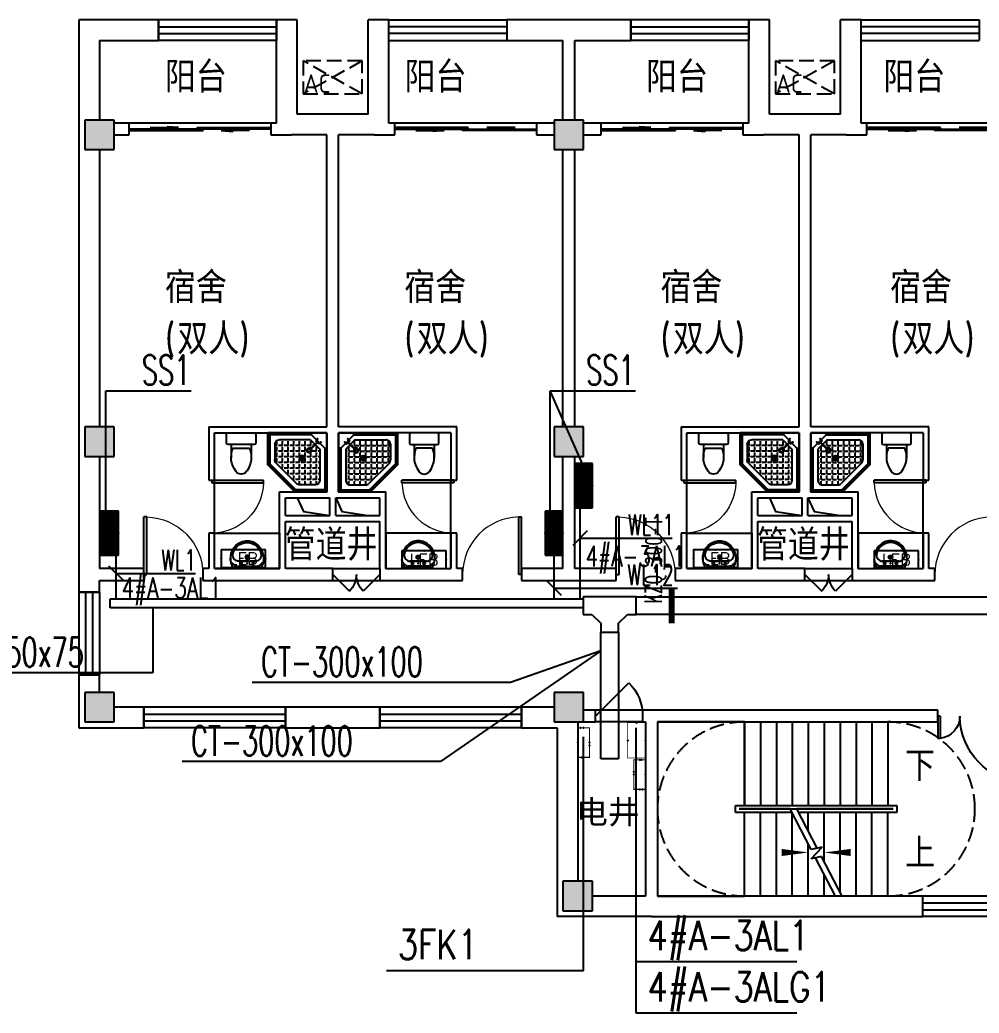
# Model space of a CAD drawing. Extents: x 1725663 to 4653551, y -550461 to 248782.
# Drawn here: x 2059250 to 2075500, y -324389 to -307554 of the extents above; entities that cross this region are included whole.
import ezdxf
from ezdxf.enums import TextEntityAlignment as Align

# ---------------------------------------------------------------- set-up
doc = ezdxf.new("R2010")
doc.units = 0
doc.header["$LTSCALE"] = 1000
doc.linetypes.add('DASH', pattern=[0.35, 0.25, -0.1])
for name, color, linetype in [('0-底图', 7, 'Continuous'), ('A-FLOR-STRS', 140, 'Continuous'), ('CABLETRAY', 4, 'Continuous'), ('CABLETRAY_DIM', 3, 'Continuous'), ('CLAYER', 7, 'Continuous'), ('COLUMN', 255, 'Continuous'), ('DBZ', 7, 'Continuous'), ('DIM-照明', 3, 'Continuous'), ('DIM-箱柜', 7, 'Continuous'), ('DIM_SYMB', 3, 'Continuous'), ('DOOR_FIRE', 4, 'Continuous'), ('EQUIP-箱柜', 3, 'Continuous'), ('PUB_HATCH', 8, 'Continuous'), ('PUB_TEXT', 7, 'Continuous'), ('STAIR', 2, 'Continuous'), ('TEL_TEXT', 7, 'Continuous'), ('WALL', 2, 'Continuous'), ('WINDOW', 4, 'Continuous'), ('WIRE-照明', 6, 'Continuous'), ('抗震支吊架', 2, 'Continuous'), ('洁具', 213, 'Continuous'), ('空调外机', 211, 'Continuous')]:
    doc.layers.add(name, color=color, linetype=linetype)
doc.styles.add('_TCH_DIM', font='SIMPLEX', dxfattribs={"width": 0.8, "height": 5, "bigfont": 'HZTXT'})
doc.styles.add('_TEL_DIM', font='SIMPLEX', dxfattribs={"width": 0.8, "height": 3.5, "bigfont": 'HZTXT'})
doc.styles.add('kzcad', font='', dxfattribs={"width": 0.8})
doc.styles.get("Standard").update_dxf_attribs({"font": 'geniso.shx', "bigfont": 'hztxt.shx'})
doc.styles.add('黑体', font='')
doc.styles.get('kzcad').set_extended_font_data('SimSun')
doc.styles.get('黑体').set_extended_font_data('SimHei')

# ---------------------------------------------------------------- blocks, each defined once
blk = doc.blocks.new('$equip_U$00000177(WIN7-PC-dian)')
at = {"const_width": 0.02}
blk.add_lwpolyline([(-0.6, 0.6), (0.6, 0.6), (0.6, 0), (-0.6, 0)], close=True, dxfattribs=at)
for p in [(0, 0.6), (-0.6, 0.3), (0, 0), (0.6, 0.3)]:
    blk.add_point(p)
at = {"color": 7, "style": '_TEL_DIM', "flags": 1}
for tag in ['A', 'REMARK']:
    blk.add_attdef(tag, text='', height=0.00002, dxfattribs=at).set_placement((0, 0), align=Align.MIDDLE_CENTER)
blk = doc.blocks.new('fdsefg')
at = {"layer": 'EQUIP-箱柜', "const_width": 20}
blk.add_lwpolyline([(21301, 11505), (21801, 11505), (21801, 11305), (21301, 11305)], close=True, dxfattribs=at)
at = {"layer": 'EQUIP-箱柜'}
for p in [(21601, 11505), (21301, 11355), (21801, 11372)]:
    blk.add_point(p, dxfattribs=at)
blk = doc.blocks.new('$equip_U$00000181(WIN7-PC-dian)')
for p in [(0, 0.4), (-0.5, 0.2), (0, 0), (0.5, 0.2)]:
    blk.add_point(p)
at = {"xscale": 0.002, "yscale": 0.002, "zscale": 0.002}
blk.add_blockref('fdsefg', (-43.101, -22.61), dxfattribs=at)
at = {"color": 7, "style": '_TEL_DIM', "flags": 1}
for tag in ['A', 'REMARK']:
    blk.add_attdef(tag, text='', height=0.00002, dxfattribs=at).set_placement((0, 0), align=Align.MIDDLE_CENTER)
at = {"color": 7, "style": '_TEL_DIM'}
blk.add_attdef('$TEXT$', text='', height=0.00002, dxfattribs=at).set_placement((0.1, 0), align=Align.MIDDLE_CENTER)
blk = doc.blocks.new('*X490')
at = {"color": 0}
for p, q in [((-250, 33), (-83, 200)), ((-250, 68), (-118, 200)), ((-250, 104), (-154, 200)), ((-250, 139), (-189, 200)), ((-250, 174), (-224, 200)), ((-247, 0), (-47, 200)), ((-212, 0), (-12, 200)), ((-177, 0), (23, 200)), ((-141, 0), (59, 200)), ((-106, 0), (94, 200)), ((-71, 0), (129, 200)), ((-35, 0), (165, 200)), ((0, 0), (200, 200)), ((35, 0), (235, 200)), ((71, 0), (250, 179)), ((106, 0), (250, 144)), ((141, 0), (250, 109)), ((177, 0), (250, 73)), ((212, 0), (250, 38)), ((247, 0), (250, 3))]:
    blk.add_line(p, q, dxfattribs=at)
blk = doc.blocks.new('$equip$00002943')
for p, q in [((-0.75, 0.6), (-0.75, 0)), ((0.75, 0.6), (-0.75, 0.6)), ((0.75, 0), (0.75, 0.6)), ((-0.75, 0), (0.75, 0))]:
    blk.add_line(p, q)
for points, const_width in [([(-0.75, 0.3), (0.75, 0.3)], 0.6), ([(-0.75, 0.6), (-0.75, 0), (0.75, 0), (0.75, 0.6), (-0.75, 0.6), (-0.75, 0)], 0.02)]:
    blk.add_lwpolyline(points, dxfattribs=dict(const_width=const_width))
for p in [(0, 0.6), (-0.75, 0.3), (0, 0), (0.75, 0.3)]:
    blk.add_point(p)
at = {"xscale": 0.00300000000061118, "yscale": 0.00300000000061118, "zscale": 0.00300000000061118}
blk.add_blockref('*X490', (0, 0), dxfattribs=at)
at = {"color": 7, "style": '_TEL_DIM', "flags": 1}
for tag in ['A', 'REMARK']:
    blk.add_attdef(tag, text='', height=0.00002, dxfattribs=at).set_placement((0, 0), align=Align.MIDDLE_CENTER)
blk = doc.blocks.new('$equip$00002908')
for p, q in [((0.75, 0.6), (-0.75, 0.6)), ((-0.75, 0.6), (-0.75, 0)), ((0.75, 0), (0.75, 0.6)), ((-0.75, 0), (0.75, 0))]:
    blk.add_line(p, q)
at = {"const_width": 0.04}
blk.add_lwpolyline([(-0.75, 0.6), (-0.75, 0), (0.75, 0), (0.75, 0.6), (-0.75, 0.6), (-0.75, 0)], dxfattribs=at)
for p in [(0, 0.6), (-0.75, 0.3), (0, 0), (0.75, 0.3)]:
    blk.add_point(p)
at = {"color": 7, "style": '_TEL_DIM'}
blk.add_attdef('$TEXT$', text='', height=0.4, dxfattribs=at).set_placement((0, 0.3), align=Align.MIDDLE_CENTER)
at = {"color": 7, "style": '_TEL_DIM', "flags": 1}
for tag in ['A', 'REMARK']:
    blk.add_attdef(tag, text='', height=0.00002, dxfattribs=at).set_placement((0, 0), align=Align.MIDDLE_CENTER)
blk = doc.blocks.new('1F平面-CAD导入_dwg_Drawing4_t3_dwg_$plan$00001613-474159-1F-927810-1F')
at = {"layer": '洁具'}
for p, q in [((-200, 170), (-430, 170)), ((-30, 250), (-170, 250)), ((-260, -140), (-260, 140)), ((-200, -170), (-200, -220)), ((-170, -250), (-30, -250))]:
    blk.add_line(p, q, dxfattribs=at)
for points in [[(-200, 220), (-200, 170), (-200, -170), (-430, -170)], [(0, -220), (0, 220)]]:
    blk.add_lwpolyline(points, dxfattribs=at)
for centre, radius, start, end in [((-413, -227), 398, 67.4505, 126.6381), ((-170, 220), 30, 90, 180), ((-30, 220), 30, 0, 90), ((-590, 0), 110, 123.4509, 236.5491), ((-413, 227), 398, 233.3619, 292.5495), ((-170, -220), 30, 180, 270), ((-30, -220), 30, 270, 0)]:
    blk.add_arc(centre, radius, start, end, dxfattribs=at)
blk = doc.blocks.new('$lvtry$00000169')
at = {"color": 0}
for p, q in [((259, -36), (259, 0)), ((259, -36), (36, -259)), ((276, -120), (120, -276)), ((144, -151), (291, -298)), ((151, -144), (298, -291)), ((259, -24), (976, -24)), ((259, -36), (964, -36)), ((270, -213), (270, -143)), ((276, -120), (808, -120)), ((366, -213), (366, -143)), ((462, -213), (462, -143)), ((558, -213), (558, -143)), ((655, -213), (655, -143)), ((751, -213), (751, -143)), ((847, -213), (847, -143)), ((964, -36), (976, -24)), ((964, -36), (964, -525)), ((976, -24), (976, -530)), ((36, -259), (0, -259)), ((24, -259), (24, -976)), ((36, -259), (36, -964)), ((120, -276), (120, -808)), ((120, -309), (147, -309)), ((173, -309), (173, -239)), ((173, -309), (243, -309)), ((173, -405), (173, -335)), ((183, -213), (205, -213)), ((220, -213), (243, -213)), ((270, -213), (340, -213)), ((270, -263), (270, -239)), ((270, -405), (270, -335)), ((334, -309), (340, -309)), ((366, -213), (436, -213)), ((366, -309), (366, -239)), ((366, -309), (436, -309)), ((366, -405), (366, -335)), ((462, -213), (532, -213)), ((462, -309), (462, -239)), ((462, -309), (532, -309)), ((462, -405), (462, -335)), ((558, -213), (628, -213)), ((558, -309), (558, -239)), ((558, -309), (628, -309)), ((558, -405), (558, -335)), ((655, -213), (725, -213)), ((655, -309), (655, -239)), ((655, -309), (725, -309)), ((655, -405), (655, -335)), ((751, -213), (821, -213)), ((751, -309), (751, -239)), ((751, -309), (821, -309)), ((751, -405), (751, -335)), ((847, -213), (880, -213)), ((847, -309), (847, -239)), ((847, -309), (880, -309)), ((847, -405), (847, -335)), ((880, -192), (880, -460)), ((120, -405), (147, -405)), ((120, -501), (147, -501)), ((173, -405), (243, -405)), ((173, -501), (173, -431)), ((173, -501), (243, -501)), ((270, -405), (340, -405)), ((270, -501), (270, -431)), ((270, -501), (340, -501)), ((366, -405), (379, -405)), ((366, -501), (366, -431)), ((366, -501), (436, -501)), ((462, -405), (532, -405)), ((462, -501), (462, -431)), ((462, -501), (532, -501)), ((558, -405), (628, -405)), ((558, -501), (558, -431)), ((558, -501), (628, -501)), ((655, -405), (725, -405)), ((655, -501), (655, -431)), ((655, -501), (725, -501)), ((751, -405), (821, -405)), ((751, -501), (751, -431)), ((751, -501), (821, -501)), ((847, -405), (880, -405)), ((847, -501), (847, -431)), ((847, -501), (867, -501)), ((120, -598), (147, -598)), ((173, -598), (173, -528)), ((173, -598), (243, -598)), ((173, -694), (173, -624)), ((270, -598), (270, -528)), ((270, -598), (340, -598)), ((270, -694), (270, -624)), ((366, -598), (366, -528)), ((366, -598), (436, -598)), ((366, -694), (366, -624)), ((462, -598), (462, -528)), ((462, -598), (532, -598)), ((462, -694), (462, -624)), ((859, -511), (511, -859)), ((964, -525), (525, -964)), ((976, -530), (530, -976)), ((558, -598), (558, -528)), ((558, -598), (628, -598)), ((558, -694), (558, -624)), ((655, -598), (655, -528)), ((655, -598), (725, -598)), ((655, -694), (655, -624)), ((751, -598), (751, -528)), ((751, -598), (773, -598)), ((964, -525), (976, -530)), ((120, -694), (147, -694)), ((120, -790), (147, -790)), ((173, -694), (243, -694)), ((173, -790), (173, -720)), ((173, -790), (243, -790)), ((173, -878), (173, -816)), ((270, -694), (340, -694)), ((270, -790), (270, -720)), ((270, -790), (340, -790)), ((270, -880), (270, -816)), ((366, -694), (436, -694)), ((366, -790), (366, -720)), ((366, -790), (436, -790)), ((366, -880), (366, -816)), ((462, -694), (532, -694)), ((462, -790), (462, -720)), ((462, -790), (532, -790)), ((462, -880), (462, -816)), ((558, -694), (628, -694)), ((558, -790), (558, -720)), ((558, -790), (580, -790)), ((655, -694), (676, -694)), ((36, -964), (24, -976)), ((24, -976), (530, -976)), ((36, -964), (525, -964)), ((192, -880), (460, -880)), ((525, -964), (530, -976))]:
    blk.add_line(p, q, dxfattribs=at)
blk.add_lwpolyline([(0, 0), (0, -1000), (540, -1000), (1000, -540), (1000, 0)], close=True)
for points in [[(0, 0), (0, -1000)], [(0, 0), (1000, 0)], [(1000, 0), (1000, -540)], [(136, -190), (148, -178), (132, -162), (121, -174)], [(190, -136), (178, -148), (162, -132), (174, -121)], [(1000, -540), (540, -1000)], [(0, -1000), (540, -1000)]]:
    blk.add_lwpolyline(points, close=True, dxfattribs=at)
for radius in [43.8, 31.1]:
    blk.add_circle((416, -428), radius, dxfattribs=at)
for centre, radius, start, end in [((808, -192), 72, 0, 90), ((296, -296), 40.6, 142.583, 128.4197), ((296, -296), 28.6, 145.828, 125.6599), ((808, -460), 72, 315, 0), ((192, -808), 72, 180, 270), ((460, -808), 72, 270, 315)]:
    blk.add_arc(centre, radius, start, end, dxfattribs=at)
for p in [(103, -156, 0), (156, -102, 0), (416, -428, 0)]:
    blk.add_point(p, dxfattribs=at)
blk = doc.blocks.new('$lvtry$00000178')
at = {"color": 0}
for p, q in [((-238, 0), (238, 0)), ((-214, -36), (-272, -91)), ((-180, -23), (180, -23)), ((-142, -105), (140, -105)), ((140, -105), (-142, -105)), ((216, -37), (268, -91))]:
    blk.add_line(p, q, dxfattribs=at)
blk.add_lwpolyline([(-104, -430, 0.224698), (110, -425, 0.348046), (269, -79), (239, 0), (-241, 0), (-271, -79, 0.356844)], format="xyb", close=True, dxfattribs=at)
for centre, radius in [((-100, -65), 16.3), ((1, -172), 31.6), ((100, -65), 16.3)]:
    blk.add_circle(centre, radius, dxfattribs=at)
at = {"color": 0, "lineweight": 13}
blk.add_circle((1, -172), 23, dxfattribs=at)
at = {"color": 0}
for centre, radius, start, end in [((-142, -205), 100, 90, 190.5602), ((-180, -73), 50, 90, 133.181), ((140, -205), 100, 349.4398, 90), ((180, -73), 50, 44.5607, 90), ((-1, -179), 243, 190.5602, 349.4398)]:
    blk.add_arc(centre, radius, start, end, dxfattribs=at)
for p in [(0, -65), (1, -172)]:
    blk.add_point(p, dxfattribs=at)
blk = doc.blocks.new('A$C70365C93')
at = {"layer": '洁具'}
blk.add_lwpolyline([(-1900, 2300), (-1900, 1700), (-800, 1700), (-800, 2300)], close=True, dxfattribs=at)
blk.add_blockref('$lvtry$00000178', (-1350, 2280), dxfattribs=at)
at = {"layer": '洁具', "rotation": 180}
blk.add_blockref('$lvtry$00000169', (0, 0), dxfattribs=at)
at = {"layer": '洁具', "extrusion": (0, 0, -1), "xscale": -1, "zscale": -1, "rotation": 90}
blk.add_blockref('1F平面-CAD导入_dwg_Drawing4_t3_dwg_$plan$00001613-474159-1F-927810-1F', (1450, 0), dxfattribs=at)
blk = doc.blocks.new('A$Cf5a72a1b')
at = {"layer": '空调外机', "linetype": 'DASH'}
for p, q in [((1000, 563), (0, 0)), ((1000, 0), (0, 563))]:
    blk.add_line(p, q, dxfattribs=at)
blk.add_lwpolyline([(1000, 563), (0, 563), (0, 0), (1000, 0)], close=True, dxfattribs=at)
at = {"layer": 'PUB_TEXT'}
blk.add_text('AC', height=315, dxfattribs=at).set_placement((5, 18))
blk = doc.blocks.new('$WINLIB2D$00000001')
at = {"color": 0}
for points in [[(-0.5, 0.5), (-0.5, -0.5)], [(-0.5, 0.5), (0.5, 0.5)], [(0.5, -0.5), (0.5, 0.5)], [(0.5, 0.1667), (-0.5, 0.1667)], [(0.5, -0.1667), (-0.5, -0.1667)], [(-0.5, -0.5), (0.5, -0.5)]]:
    blk.add_lwpolyline(points, dxfattribs=at)
blk = doc.blocks.new('$DorLib2D$00000131')
at = {"color": 0, "linetype": 'Continuous'}
for p, q in [((0.15, 0.125), (0.2319, 0.1973)), ((0.2319, 0.1973), (0.2319, 0.125)), ((-0.5, 0.125), (-0.5, 0)), ((0.0192, 0.125), (-0.5, 0.125)), ((0.0192, 0), (0.0192, 0.125)), ((0.35, 0.125), (0.15, 0.125)), ((-0.5, 0), (0.0192, 0)), ((-0.024, 0), (0.5, 0)), ((-0.024, -0.125), (-0.024, 0)), ((0.5, 0), (0.5, -0.125)), ((-0.35, -0.125), (-0.15, -0.125)), ((-0.2319, -0.1973), (-0.2319, -0.125)), ((-0.15, -0.125), (-0.2319, -0.1973)), ((0.5, -0.125), (-0.024, -0.125))]:
    blk.add_line(p, q, dxfattribs=at)
blk = doc.blocks.new('$DorLib2D$00000114')
at = {"color": 0}
blk.add_line((0.5, 0), (-0.207, 0.707), dxfattribs=at)
blk.add_arc((0.5, 0), 1, 135, 180, dxfattribs=at)
blk = doc.blocks.new('$DorLib2D$00000225')
at = {"color": 0}
for p, q in [((0.475, -0.001), (0.475, 0.752)), ((0.475, 0.752), (0.5, 0.752)), ((0.5, -0.001), (0.5, 0.752)), ((-0.5, 0), (-0.5, 0.252)), ((-0.475, 0.252), (-0.5, 0.252)), ((-0.475, 0), (-0.475, 0.252)), ((-0.475, 0), (-0.5, 0)), ((0.475, -0.001), (0.5, -0.001))]:
    blk.add_line(p, q, dxfattribs=at)
for centre, radius, start, end in [((0.505, -0.002), 0.755, 92.2493, 179.7238), ((-0.501, 0.003), 0.251, 359.7899, 84.0974)]:
    blk.add_arc(centre, radius, start, end, dxfattribs=at)
blk = doc.blocks.new('$DorLib2D$00000116')
at = {"color": 0}
for p, q in [((-0.5, 0), (-0.146, 0.354)), ((0.5, 0), (0.146, 0.354))]:
    blk.add_line(p, q, dxfattribs=at)
for centre, start, end in [((-0.5, 0), 0, 45), ((0.5, 0), 135, 180)]:
    blk.add_arc(centre, 0.5, start, end, dxfattribs=at)
blk = doc.blocks.new('$DorLib2D$00000001')
for p, q in [((0.45, 0.975), (0.5, 0.975)), ((0.45, 0), (0.45, 0.975)), ((0.5, 0), (0.5, 0.975)), ((0.5, 0), (0.45, 0))]:
    blk.add_line(p, q)
at = {"lineweight": 13}
blk.add_arc((0.475, 0), 0.975, 91.4693, 180, dxfattribs=at)
blk = doc.blocks.new('ugjhk')
at = {"layer": 'PUB_HATCH'}
for points in [[(1497107, -228120.8), (1497107, -228620.8), (1497607, -228620.8), (1497607, -228120.8)], [(1505057, -228120.8), (1505057, -228620.8), (1505557, -228620.8), (1505557, -228120.8)], [(1497107, -233320.8), (1497107, -233820.8), (1497607, -233820.8), (1497607, -233320.8)], [(1505057, -233320.8), (1505057, -233820.8), (1505557, -233820.8), (1505557, -233320.8)], [(1497107, -237820.8), (1497107, -238320.8), (1497607, -238320.8), (1497607, -237820.8)], [(1505057, -237820.8), (1505057, -238320.8), (1505557, -238320.8), (1505557, -237820.8)], [(1505207, -241020.8), (1505207, -241520.8), (1505707, -241520.8), (1505707, -241020.8)]]:
    blk.add_hatch(color=256, dxfattribs=at).paths.add_polyline_path(points)
for points in [[(1500707, -234520.8), (1500810.6, -234751), (1501257, -234820.8)], [(1501357, -234520.8), (1501460.6, -234751), (1501907, -234820.8)], [(1508707, -234520.8), (1508810.6, -234751), (1509257, -234820.8)], [(1509357, -234520.8), (1509460.6, -234751), (1509907, -234820.8)]]:
    blk.add_lwpolyline(points)
at = {"layer": 'A-FLOR-STRS'}
for p, q in [((1508282, -238320.8), (1506807, -238320.8)), ((1506807, -238320.8), (1506807, -241270.8)), ((1508282, -238320.8), (1510712, -238320.8)), ((1508282, -238320.8), (1508282, -239735.8)), ((1508282, -239735.8), (1508282, -238320.8)), ((1508552, -238320.8), (1508552, -239735.8)), ((1508822, -238320.8), (1508822, -239735.8)), ((1509092, -238320.8), (1509092, -239735.8)), ((1509362, -238320.8), (1509362, -239735.8)), ((1509632, -238320.8), (1509632, -239735.8)), ((1509902, -238320.8), (1509902, -239735.8)), ((1510172, -238320.8), (1510172, -239735.8)), ((1510442, -238320.8), (1510442, -239735.8)), ((1510712, -238320.8), (1510712, -239735.8)), ((1508132, -239855.8), (1508132, -239735.8)), ((1508132, -239735.8), (1510862, -239735.8)), ((1510862, -239735.8), (1510862, -239855.8)), ((1509088.6, -239855.8), (1508132, -239855.8)), ((1509057.4, -239795.8), (1508192, -239795.8)), ((1508192, -239795.8), (1508192, -239795.8)), ((1508192, -239795.8), (1509057.4, -239795.8)), ((1509057.4, -239795.8), (1508282, -239795.8)), ((1508282, -239795.8), (1510712, -239795.8)), ((1508282, -241270.8), (1508282, -239855.8)), ((1508282, -241270.8), (1508282, -239855.8)), ((1508552, -241270.8), (1508552, -239855.8)), ((1508822, -241270.8), (1508822, -239855.8)), ((1509414.2, -240482.4), (1509057.4, -239795.8)), ((1509092, -241270.8), (1509092, -239862.3)), ((1510712, -239795.8), (1509170.1, -239795.8)), ((1509515.3, -240460.1), (1509170.1, -239795.8)), ((1510802, -239795.8), (1509170.1, -239795.8)), ((1509170.1, -239795.8), (1510802, -239795.8)), ((1510862, -239855.8), (1509201.3, -239855.8)), ((1509362, -240165), (1509362, -239855.8)), ((1509632, -240684.7), (1509632, -239855.8)), ((1509902, -241204.3), (1509902, -239855.8)), ((1510172, -241270.8), (1510172, -239855.8)), ((1510442, -241270.8), (1510442, -239855.8)), ((1510712, -239795.8), (1510712, -239795.8)), ((1510712, -241270.8), (1510712, -239855.8)), ((1510802, -239795.8), (1510802, -239795.8)), ((1509362, -241270.8), (1509362, -240381.9)), ((1509596.6, -240442.2), (1509414.2, -240482.4)), ((1509414.7, -240640.3), (1509596.6, -240442.2)), ((1509589, -240601.8), (1509414.7, -240640.3)), ((1509823.9, -241270.8), (1509487.9, -240624.2)), ((1509936.6, -241270.8), (1509589, -240601.8)), ((1509632, -241270.8), (1509632, -240901.5)), ((1506807, -241270.8), (1508282, -241270.8)), ((1509823.9, -241270.8), (1508282, -241270.8)), ((1510712, -241270.8), (1509936.6, -241270.8))]:
    blk.add_line(p, q, dxfattribs=at)
at = {"layer": 'COLUMN'}
for p, q in [((1497107, -228120.8), (1497107, -228620.8)), ((1497607, -228120.8), (1497107, -228120.8)), ((1497607, -228620.8), (1497607, -228120.8)), ((1505057, -228120.8), (1505057, -228620.8)), ((1505557, -228120.8), (1505057, -228120.8)), ((1505557, -228620.8), (1505557, -228120.8)), ((1497107, -228620.8), (1497607, -228620.8)), ((1505057, -228620.8), (1505557, -228620.8)), ((1497107, -233320.8), (1497107, -233820.8)), ((1497607, -233320.8), (1497107, -233320.8)), ((1497607, -233820.8), (1497607, -233320.8)), ((1505057, -233320.8), (1505057, -233820.8)), ((1505557, -233320.8), (1505057, -233320.8)), ((1505557, -233820.8), (1505557, -233320.8)), ((1497107, -233820.8), (1497607, -233820.8)), ((1505057, -233820.8), (1505557, -233820.8)), ((1497107, -237820.8), (1497107, -238320.8)), ((1497607, -237820.8), (1497107, -237820.8)), ((1497607, -238320.8), (1497607, -237820.8)), ((1505057, -237820.8), (1505057, -238320.8)), ((1505557, -237820.8), (1505057, -237820.8)), ((1505557, -238320.8), (1505557, -237820.8)), ((1497107, -238320.8), (1497607, -238320.8)), ((1505057, -238320.8), (1505557, -238320.8)), ((1505207, -241020.8), (1505207, -241520.8)), ((1505707, -241020.8), (1505207, -241020.8)), ((1505707, -241520.8), (1505707, -241020.8)), ((1505207, -241520.8), (1505707, -241520.8))]:
    blk.add_line(p, q, dxfattribs=at)
at = {"layer": 'DIM_SYMB'}
for points in [[(1510847, -239058.3, 0, 0, 0), (1507544.5, -239058.3, 0, 0, 0), (1507544.5, -240533.3, 0, 0, 0), (1509362, -240533.3, 0, 120, 0), (1508912, -240533.3, 0, 0, 0)], [(1510847, -240533.3, 0, 0, 0), (1509632, -240533.3, 0, 120, 0), (1510082, -240533.3, 0, 0, 0)]]:
    blk.add_lwpolyline(points, format="xyseb", dxfattribs=at)
at = {"layer": 'DOOR_FIRE'}
for p, q in [((1501307, -235720.8), (1502107, -235720.8)), ((1509307, -235720.8), (1510107, -235720.8)), ((1501307, -235920.8), (1502107, -235920.8)), ((1509307, -235920.8), (1510107, -235920.8)), ((1506557, -238120.8, 100), (1505757, -238120.8, 100)), ((1506557, -238320.8, 100), (1505757, -238320.8, 100))]:
    blk.add_line(p, q, dxfattribs=at)
at = {"layer": 'STAIR', "color": 9, "linetype": 'DASH'}
for p, q in [((1506807, -239795.8), (1506807, -239795.8)), ((1512187, -239795.8), (1512187, -239795.8))]:
    blk.add_line(p, q, dxfattribs=at)
for points in [[(1508282, -238320.8, 0.4142136), (1506807, -239795.8)], [(1510712, -238320.8, -0.4142136), (1512187, -239795.8)], [(1508282, -241270.8, -0.4142136), (1506807, -239795.8)], [(1510712, -241270.8, 0.4142136), (1512187, -239795.8)]]:
    blk.add_lwpolyline(points, format="xyb", dxfattribs=at)
at = {"layer": 'WALL'}
for p, q in [((1498357, -226420.8), (1497007, -226420.8)), ((1497007, -226420.8), (1497007, -228220.8)), ((1498357, -226770.8), (1498357, -226420.8)), ((1500707, -226420.8), (1500357, -226420.8)), ((1500357, -226420.8), (1500357, -226770.8)), ((1500707, -228020.8), (1500707, -226420.8)), ((1501907, -228020.8), (1501907, -226420.8)), ((1502257, -226420.8), (1501907, -226420.8)), ((1502257, -226770.8), (1502257, -226420.8)), ((1505307, -226420.8), (1504257, -226420.8)), ((1504257, -226420.8), (1504257, -226770.8)), ((1506357, -226420.8), (1505307, -226420.8)), ((1506357, -226770.8), (1506357, -226420.8)), ((1508707, -226420.8), (1508357, -226420.8)), ((1508357, -226420.8), (1508357, -226770.8)), ((1508707, -228020.8), (1508707, -226420.8)), ((1509907, -228020.8), (1509907, -226420.8)), ((1510257, -226420.8), (1509907, -226420.8)), ((1510257, -226770.8), (1510257, -226420.8)), ((1497357, -226770.8), (1498357, -226770.8)), ((1497357, -226770.8), (1497357, -228120.8)), ((1500357, -228170.8), (1500357, -226770.8)), ((1502257, -228170.8), (1502257, -226770.8)), ((1504257, -226770.8), (1505207, -226770.8)), ((1505207, -228120.8), (1505207, -226770.8)), ((1505407, -226770.8), (1506357, -226770.8)), ((1505407, -228120.8), (1505407, -226770.8)), ((1508357, -228170.8), (1508357, -226770.8)), ((1510257, -228170.8), (1510257, -226770.8)), ((1501307, -228020.8), (1500707, -228020.8)), ((1501907, -228020.8), (1501307, -228020.8)), ((1509307, -228020.8), (1508707, -228020.8)), ((1509907, -228020.8), (1509307, -228020.8)), ((1497007, -228220.8), (1497007, -233570.8)), ((1497857, -228170.8), (1497607, -228170.8)), ((1497857, -228370.8), (1497857, -228170.8)), ((1500357, -228170.8), (1500257, -228170.8)), ((1500257, -228170.8), (1500257, -228370.8)), ((1502357, -228170.8), (1502257, -228170.8)), ((1502357, -228370.8), (1502357, -228170.8)), ((1505057, -228170.8), (1504757, -228170.8)), ((1504757, -228170.8), (1504757, -228370.8)), ((1505857, -228170.8), (1505557, -228170.8)), ((1505857, -228370.8), (1505857, -228170.8)), ((1508357, -228170.8), (1508257, -228170.8)), ((1508257, -228170.8), (1508257, -228370.8)), ((1510357, -228170.8), (1510257, -228170.8)), ((1510357, -228370.8), (1510357, -228170.8)), ((1497607, -228370.8), (1497857, -228370.8)), ((1500257, -228370.8), (1500607, -228370.8)), ((1501207, -228370.8), (1500607, -228370.8)), ((1501207, -233320.8), (1501207, -228370.8)), ((1502007, -228370.8), (1501407, -228370.8)), ((1501407, -233320.8), (1501407, -228370.8)), ((1502007, -228370.8), (1502357, -228370.8)), ((1504757, -228370.8), (1505057, -228370.8)), ((1505557, -228370.8), (1505857, -228370.8)), ((1508257, -228370.8), (1508607, -228370.8)), ((1509207, -228370.8), (1508607, -228370.8)), ((1509207, -233320.8), (1509207, -228370.8)), ((1510007, -228370.8), (1509407, -228370.8)), ((1509407, -233320.8), (1509407, -228370.8)), ((1510007, -228370.8), (1510357, -228370.8)), ((1497357, -228620.8), (1497357, -233320.8)), ((1505207, -233320.8), (1505207, -228620.8)), ((1505407, -233320.8), (1505407, -228620.8)), ((1499207, -233320.8), (1501207, -233320.8)), ((1499207, -233320.8), (1499207, -234220.8)), ((1503407, -233320.8), (1501407, -233320.8)), ((1503407, -234220.8), (1503407, -233320.8)), ((1507207, -233320.8), (1509207, -233320.8)), ((1507207, -233320.8), (1507207, -234220.8)), ((1511407, -233320.8), (1509407, -233320.8)), ((1511407, -234220.8), (1511407, -233320.8)), ((1499307, -233420.8), (1501207, -233420.8)), ((1499307, -234220.8), (1499307, -233420.8)), ((1501207, -234420.8), (1501207, -233420.8)), ((1501407, -234420.8), (1501407, -233420.8)), ((1503307, -233420.8), (1501407, -233420.8)), ((1503307, -233420.8), (1503307, -234220.8)), ((1507307, -233420.8), (1509207, -233420.8)), ((1507307, -234220.8), (1507307, -233420.8)), ((1509207, -234420.8), (1509207, -233420.8)), ((1509407, -234420.8), (1509407, -233420.8)), ((1511307, -233420.8), (1509407, -233420.8)), ((1511307, -233420.8), (1511307, -234220.8)), ((1497007, -233570.8), (1497007, -235820.8)), ((1497357, -233820.8), (1497357, -235720.8)), ((1505207, -235720.8), (1505207, -233820.8)), ((1505407, -235720.8), (1505407, -233820.8)), ((1499207, -234220.8), (1499307, -234220.8)), ((1503307, -234220.8), (1503407, -234220.8)), ((1507207, -234220.8), (1507307, -234220.8)), ((1511307, -234220.8), (1511407, -234220.8)), ((1500407, -234420.8), (1501207, -234420.8)), ((1500407, -234920.8), (1500407, -234420.8)), ((1501407, -234420.8), (1502207, -234420.8)), ((1502207, -234920.8), (1502207, -234420.8)), ((1508407, -234420.8), (1509207, -234420.8)), ((1508407, -234920.8), (1508407, -234420.8)), ((1509407, -234420.8), (1510207, -234420.8)), ((1510207, -234920.8), (1510207, -234420.8)), ((1500507, -234520.8), (1501257, -234520.8)), ((1500507, -234820.8), (1500507, -234520.8)), ((1501257, -234820.8), (1501257, -234520.8)), ((1501357, -234520.8), (1502107, -234520.8)), ((1501357, -234820.8), (1501357, -234520.8)), ((1502107, -234820.8), (1502107, -234520.8)), ((1508507, -234520.8), (1509257, -234520.8)), ((1508507, -234820.8), (1508507, -234520.8)), ((1509257, -234820.8), (1509257, -234520.8)), ((1509357, -234520.8), (1510107, -234520.8)), ((1509357, -234820.8), (1509357, -234520.8)), ((1510107, -234820.8), (1510107, -234520.8)), ((1500507, -234820.8), (1501257, -234820.8)), ((1501357, -234820.8), (1502107, -234820.8)), ((1508507, -234820.8), (1509257, -234820.8)), ((1509357, -234820.8), (1510107, -234820.8)), ((1500407, -235720.8), (1500407, -234920.8)), ((1500507, -234920.8), (1501307, -234920.8)), ((1500507, -235720.8), (1500507, -234920.8)), ((1501307, -234920.8), (1502107, -234920.8)), ((1502107, -235720.8), (1502107, -234920.8)), ((1502207, -235720.8), (1502207, -234920.8)), ((1508407, -235720.8), (1508407, -234920.8)), ((1508507, -234920.8), (1509307, -234920.8)), ((1508507, -235720.8), (1508507, -234920.8)), ((1509307, -234920.8), (1510107, -234920.8)), ((1510107, -235720.8), (1510107, -234920.8)), ((1510207, -235720.8), (1510207, -234920.8)), ((1499307, -235120.8), (1499207, -235120.8)), ((1499207, -235120.8), (1499207, -235720.8)), ((1499307, -235720.8), (1499307, -235120.8)), ((1503407, -235120.8), (1503307, -235120.8)), ((1503307, -235120.8), (1503307, -235720.8)), ((1503407, -235720.8), (1503407, -235120.8)), ((1507307, -235120.8), (1507207, -235120.8)), ((1507207, -235120.8), (1507207, -235720.8)), ((1507307, -235720.8), (1507307, -235120.8)), ((1511407, -235120.8), (1511307, -235120.8)), ((1511307, -235120.8), (1511307, -235720.8)), ((1511407, -235720.8), (1511407, -235120.8)), ((1497007, -235820.8), (1497007, -236120.8)), ((1498107, -235720.8), (1497357, -235720.8)), ((1498107, -235920.8), (1498107, -235720.8)), ((1499207, -235720.8), (1499107, -235720.8)), ((1499107, -235720.8), (1499107, -235920.8)), ((1499307, -235720.8), (1500407, -235720.8)), ((1501307, -235720.8), (1500507, -235720.8)), ((1501307, -235920.8), (1501307, -235720.8)), ((1502107, -235720.8), (1502107, -235920.8)), ((1502207, -235720.8), (1503307, -235720.8)), ((1503507, -235720.8), (1503407, -235720.8)), ((1503507, -235920.8), (1503507, -235720.8)), ((1505207, -235720.8), (1504507, -235720.8)), ((1504507, -235720.8), (1504507, -235920.8)), ((1506107, -235720.8), (1505407, -235720.8)), ((1506107, -235920.8), (1506107, -235720.8)), ((1507207, -235720.8), (1507107, -235720.8)), ((1507107, -235720.8), (1507107, -235920.8)), ((1507307, -235720.8), (1508407, -235720.8)), ((1509307, -235720.8), (1508507, -235720.8)), ((1509307, -235920.8), (1509307, -235720.8)), ((1510107, -235720.8), (1510107, -235920.8)), ((1510207, -235720.8), (1511307, -235720.8)), ((1511507, -235720.8), (1511407, -235720.8)), ((1511507, -235920.8), (1511507, -235720.8)), ((1497357, -236120.8), (1497357, -235920.8)), ((1497357, -235920.8), (1498107, -235920.8)), ((1499107, -235920.8), (1499207, -235920.8)), ((1499207, -235920.8), (1500407, -235920.8)), ((1500407, -235920.8), (1501307, -235920.8)), ((1502107, -235920.8), (1502207, -235920.8)), ((1502207, -235920.8), (1503407, -235920.8)), ((1503407, -235920.8), (1503507, -235920.8)), ((1504507, -235920.8), (1505307, -235920.8)), ((1505307, -235920.8), (1506107, -235920.8)), ((1507107, -235920.8), (1507207, -235920.8)), ((1507207, -235920.8), (1508407, -235920.8)), ((1508407, -235920.8), (1509307, -235920.8)), ((1510107, -235920.8), (1510207, -235920.8)), ((1510207, -235920.8), (1511407, -235920.8)), ((1511407, -235920.8), (1511507, -235920.8)), ((1497007, -236120.8), (1497357, -236120.8)), ((1497357, -237520.8), (1497007, -237520.8)), ((1497007, -237520.8), (1497007, -238420.8)), ((1497357, -237820.8), (1497357, -237520.8)), ((1498107.5, -238070.8), (1497607, -238070.8)), ((1498107.5, -238420.8), (1498107.5, -238070.8)), ((1502107, -238070.8), (1500507.5, -238070.8)), ((1500507.5, -238070.8), (1500507.5, -238420.8)), ((1502107, -238420.8), (1502107, -238070.8)), ((1505057, -238070.8), (1504507, -238070.8)), ((1504507, -238070.8), (1504507, -238420.8)), ((1505757, -238120.8), (1505557, -238120.8)), ((1505757, -238320.8), (1505757, -238120.8)), ((1506707, -238120.8), (1506557, -238120.8)), ((1506557, -238120.8), (1506557, -238320.8)), ((1511557, -238120.8), (1506707, -238120.8)), ((1511557, -238320.8), (1511557, -238120.8)), ((1505457, -238320.8), (1505457, -241020.8)), ((1505557, -238320.8), (1505757, -238320.8)), ((1506557, -238320.8), (1506607, -238320.8)), ((1506607, -238320.8), (1506607, -241270.8)), ((1506807, -238320.8), (1506807, -241270.8)), ((1506807, -238320.8), (1511557, -238320.8)), ((1497007, -238420.8), (1498107.5, -238420.8)), ((1500507.5, -238420.8), (1502107, -238420.8)), ((1504507, -238420.8), (1505107, -238420.8)), ((1505107, -238420.8), (1505107, -241620.8)), ((1506607, -241270.8), (1505707, -241270.8)), ((1511306, -241270.8), (1506807, -241270.8)), ((1511306, -241620.8), (1511306, -241270.8)), ((1506707, -241620.8), (1505107, -241620.8)), ((1506707, -241620.8), (1511306, -241620.8))]:
    blk.add_line(p, q, dxfattribs=at)
at = {"layer": 'WINDOW'}
for p, q in [((1500257, -228170.8), (1497857, -228170.8)), ((1504757, -228170.8), (1502357, -228170.8)), ((1508257, -228170.8), (1505857, -228170.8)), ((1512757, -228170.8), (1510357, -228170.8)), ((1499307, -235120.8), (1499307, -234220.8)), ((1503307, -235120.8), (1503307, -234220.8)), ((1507307, -235120.8), (1507307, -234220.8)), ((1511307, -235120.8), (1511307, -234220.8))]:
    blk.add_line(p, q, dxfattribs=at)
for p in [(1500807.5, -227677), (1508807.5, -227677)]:
    blk.add_blockref('A$Cf5a72a1b', p)
at = {"xscale": -1, "rotation": 180}
for p in [(1501207, -233420.8), (1509207, -233420.8)]:
    blk.add_blockref('A$C70365C93', p, dxfattribs=at)
at = {"rotation": 180}
for p in [(1501407, -233420.8), (1509407, -233420.8)]:
    blk.add_blockref('A$C70365C93', p, dxfattribs=at)
at = {"layer": 'DOOR_FIRE', "xscale": 800, "yscale": -800, "zscale": 200}
for p in [(1501707, -235820.8), (1509707, -235820.8)]:
    blk.add_blockref('$DorLib2D$00000116', p, dxfattribs=at)
at = {"layer": 'DOOR_FIRE', "zscale": 200, "rotation": 180}
for name, p, xscale, yscale in [('$DorLib2D$00000114', (1506157, -238220.8), 800, -800), ('$DorLib2D$00000225', (1512307, -238220.8), -1500, 1500)]:
    blk.add_blockref(name, p, dxfattribs=dict(at, xscale=xscale, yscale=yscale))
at = {"layer": 'WINDOW'}
for name, p, xscale, yscale, zscale, rotation in [('$WINLIB2D$00000001', (1499357, -226595.8), 2000, 350, 2000, 180.000000000001), ('$WINLIB2D$00000001', (1503257, -226595.8), -2000, 350, -2000, 180), ('$WINLIB2D$00000001', (1507357, -226595.8), 2000, 350, 2000, 179.999999999997), ('$WINLIB2D$00000001', (1511257, -226595.8), -2000, 350, -2000, 180), ('$DorLib2D$00000131', (1499057, -228270.8), 2400, -200, 2400, 180), ('$DorLib2D$00000131', (1503557, -228270.8), -2400, -200, -2400, 180), ('$DorLib2D$00000131', (1507057, -228270.8), 2400, -200, 2400, 180), ('$DorLib2D$00000131', (1511557, -228270.8), -2400, -200, -2400, 180), ('$DorLib2D$00000001', (1499257, -234670.8), 900, -900, 900, 90), ('$DorLib2D$00000001', (1503357, -234670.8), 900, 900, 900, 90), ('$DorLib2D$00000001', (1507257, -234670.8), 900, -900, 900, 90), ('$DorLib2D$00000001', (1511357, -234670.8), 900, 900, 900, 90), ('$WINLIB2D$00000001', (1497182, -236820.8), 1400, 350, 1400, 270.0000000000056), ('$WINLIB2D$00000001', (1499307.5, -238245.8), 2400, 350, 2400, 179.9999999999996), ('$WINLIB2D$00000001', (1503307, -238245.8), 2400, 350, 2400, 179.9999999999996), ('$WINLIB2D$00000001', (1512006, -241445.8), 1400, -350, 1400, 180)]:
    blk.add_blockref(name, p, dxfattribs=dict(at, xscale=xscale, yscale=yscale, zscale=zscale, rotation=rotation))
at = {"layer": 'WINDOW', "yscale": 1000}
for p, xscale, zscale in [((1498607, -235820.8), -1000, -1000), ((1504007, -235820.8), 1000, 1000), ((1506607, -235820.8), -1000, -1000), ((1512007, -235820.8), 1000, 1000)]:
    blk.add_blockref('$DorLib2D$00000001', p, dxfattribs=dict(at, xscale=xscale, zscale=zscale))
at = {"layer": 'CLAYER'}
for p in [(1500492.3, -235583.8), (1508492.3, -235583.8)]:
    blk.add_text('管道井', height=525, dxfattribs=at).set_placement(p)
at = {"layer": 'CLAYER', "style": '黑体'}
blk.add_text('电井', height=394.3, dxfattribs=at).set_placement((1505429.7, -240044.7))
at = {"layer": 'PUB_TEXT'}
for s, p in [('阳台', (1498463.7, -227652.7)), ('阳台', (1502524.2, -227652.7)), ('阳台', (1506614.2, -227652.7)), ('阳台', (1510634, -227652.7)), ('宿舍', (1498463.7, -231220.5)), ('宿舍', (1502518.2, -231220.5)), ('宿舍', (1506857.7, -231220.5)), ('宿舍', (1510747.6, -231220.5)), ('(', (1498463.7, -232092.6)), ('双人', (1498673.7, -232092.6)), (')', (1499723.7, -232092.6)), ('(', (1502518.2, -232092.6)), ('双人', (1502728.2, -232092.6)), (')', (1503778.2, -232092.6)), ('(', (1506857.7, -232092.6)), ('双人', (1507067.7, -232092.6)), (')', (1508117.7, -232092.6)), ('(', (1510747.6, -232092.6)), ('双人', (1510957.6, -232092.6)), (')', (1512007.6, -232092.6))]:
    blk.add_text(s, height=525, dxfattribs=at).set_placement(p)
at = {"layer": 'PUB_TEXT', "color": 7, "style": '_TCH_DIM'}
for s, p in [('下', (1511004.5, -239320.8)), ('上', (1511004.5, -240795.8))]:
    blk.add_text(s, height=506.4, dxfattribs=at).set_placement(p)

msp = doc.modelspace()

# ---------------------------------------------------------------- linework, layer by layer
at = {"layer": 'CABLETRAY'}
for p, q in [((2069691, -317331), (2068791, -317331)), ((2068791, -317331), (2068791, -317631)), ((2069691, -317331), (2068791, -317331)), ((2068791, -317331), (2068791, -317631)), ((2069691, -317631), (2069691, -317331)), ((2069691, -317631), (2069691, -317331)), ((2069691, -317331), (2156280, -317331)), ((2069691, -317631), (2069691, -317331)), ((2069691, -317631), (2069691, -317331)), ((2069691, -317331), (2156280, -317331)), ((2060779, -317518), (2060779, -317368)), ((2060779, -317368), (2068791, -317368)), ((2060779, -317518), (2060779, -317368)), ((2060779, -317368), (2068791, -317368)), ((2068791, -317368), (2068791, -317518)), ((2068791, -317368), (2068791, -317518)), ((2068791, -317518), (2060779, -317518)), ((2068791, -317518), (2060779, -317518)), ((2068791, -317631), (2068941, -317631)), ((2068791, -317631), (2068941, -317631)), ((2068941, -317631), (2069091, -317781)), ((2068941, -317631), (2069091, -317781)), ((2069391, -317781), (2069541, -317631)), ((2069391, -317781), (2069541, -317631)), ((2069541, -317631), (2069691, -317631)), ((2069541, -317631), (2069691, -317631)), ((2156280, -317631), (2069691, -317631)), ((2156280, -317631), (2069691, -317631)), ((2069091, -317781), (2069091, -317931)), ((2069091, -317781), (2069091, -317931)), ((2069391, -317931), (2069391, -317781)), ((2069391, -317931), (2069391, -317781)), ((2069091, -317931), (2069391, -317931)), ((2069091, -317931), (2069391, -317931)), ((2069091, -320081), (2069091, -317931)), ((2069091, -317931), (2069391, -317931)), ((2069091, -317931), (2069391, -317931)), ((2069091, -320081), (2069091, -317931)), ((2069391, -317931), (2069391, -320081)), ((2069391, -317931), (2069391, -320081)), ((2069391, -320081), (2069091, -320081)), ((2069391, -320081), (2069091, -320081))]:
    msp.add_line(p, q, dxfattribs=at)
at = {"layer": 'CABLETRAY_DIM'}
for p, q in [((2061505, -317518), (2061505, -318622)), ((2061505, -317518), (2061505, -318622)), ((2069091, -318248), (2066373, -320126)), ((2069091, -318248), (2067560, -318784)), ((2061505, -318622), (2057715, -318622)), ((2061505, -318622), (2057715, -318622)), ((2067560, -318784), (2063185, -318784)), ((2066373, -320126), (2061998, -320126))]:
    msp.add_line(p, q, dxfattribs=at)
at = {"layer": 'DBZ'}
for p, q in [((2069690, -324389), (2069690, -319553)), ((2069690, -324389), (2069690, -319553)), ((2068797, -323672), (2068797, -319704)), ((2068797, -323672), (2068797, -319704)), ((2072410, -323520), (2069690, -323520)), ((2072410, -323520), (2069690, -323520)), ((2068797, -323672), (2065462, -323672)), ((2068797, -323672), (2065462, -323672)), ((2072410, -324389), (2069690, -324389)), ((2072410, -324389), (2069690, -324389))]:
    msp.add_line(p, q, dxfattribs=at)
at = {"layer": 'DIM-照明'}
for p, q in [((2068863, -316213), (2068615, -316461)), ((2068863, -316213), (2068615, -316461)), ((2061003, -317059), (2060755, -316811)), ((2061003, -317059), (2060755, -316811)), ((2068424, -317308), (2068176, -317061)), ((2068424, -317308), (2068176, -317061))]:
    msp.add_line(p, q, dxfattribs=at)
for points in [[(2068739, -316337), (2069465, -316337)], [(2068739, -316337), (2069465, -316337)], [(2069465, -316337), (2070301, -316337)], [(2069465, -316337), (2070301, -316337)], [(2060879, -316935), (2061557, -316935)], [(2060879, -316935), (2061557, -316935)], [(2061557, -316935), (2062223, -316935)], [(2061557, -316935), (2062223, -316935)], [(2068300, -317185), (2069456, -317185)], [(2068300, -317185), (2069456, -317185)], [(2069456, -317185), (2070388, -317185)], [(2069456, -317185), (2070388, -317185)]]:
    msp.add_lwpolyline(points, dxfattribs=at)
at = {"layer": 'DIM-箱柜'}
for p, q in [((2060707, -315879), (2060707, -313839)), ((2060707, -315879), (2060707, -313839)), ((2060707, -313839), (2062150, -313839)), ((2060707, -315879), (2060707, -313839)), ((2060707, -315879), (2060707, -313839)), ((2060707, -313839), (2062150, -313839)), ((2068234, -315879), (2068234, -313839)), ((2068800, -315120), (2068234, -313839)), ((2068234, -313839), (2069678, -313839)), ((2068234, -315879), (2068234, -313839)), ((2068800, -315120), (2068234, -313839)), ((2068234, -313839), (2069678, -313839))]:
    msp.add_line(p, q, dxfattribs=at)
at = {"layer": 'WIRE-照明'}
for p, q in [((2068739, -317368), (2068739, -315787)), ((2060879, -317368), (2060879, -316629)), ((2068300, -317368), (2068300, -316629))]:
    msp.add_line(p, q, dxfattribs=at)
at = {"layer": '抗震支吊架', "color": 2, "const_width": 100}
msp.add_lwpolyline([(2070291, -317781), (2070291, -317181)], dxfattribs=at)

# ---------------------------------------------------------------- block references
at = {"layer": '0-底图'}
msp.add_blockref('ugjhk', (563243, -81133), dxfattribs=at)
at = {"layer": 'EQUIP-箱柜', "xscale": 500, "yscale": 500, "zscale": 500}
for name, p, rotation in [('$equip$00002943', (2068650, -315447), 270), ('$equip$00002943', (2060923, -316254), 90), ('$equip$00002943', (2068450, -316254), 90), ('$equip_U$00000177(WIN7-PC-dian)', (2069847, -319766), 90), ('$equip_U$00000177(WIN7-PC-dian)', (2069847, -319766), 90)]:
    msp.add_blockref(name, p, dxfattribs=dict(at, rotation=rotation))
for p in [(2063035, -316834), (2066097, -316854), (2071035, -316834), (2074097, -316854)]:
    msp.add_blockref('$equip$00002908', p, dxfattribs=at).add_auto_attribs({'$TEXT$': 'LEB'})
at = {"layer": 'EQUIP-箱柜'}
ref = msp.add_blockref('$equip_U$00000181(WIN7-PC-dian)', (2068700, -319804), dxfattribs=dict(at, xscale=500, yscale=500, zscale=500, rotation=269.9999999999999))
ref.add_attrib('$TEXT$', 'REMARK', dxfattribs={"layer": '0', "color": 7, "height": 0.01, "style": '_TEL_DIM'}).set_placement((2068700, -319854), align=Align.MIDDLE_CENTER)
ref = msp.add_blockref('$equip_U$00000181(WIN7-PC-dian)', (2068700, -319804), dxfattribs=dict(at, xscale=500, yscale=500, zscale=500, rotation=269.9999999999999))
ref.add_attrib('$TEXT$', 'REMARK', dxfattribs={"layer": '0', "color": 7, "height": 0.01, "style": '_TEL_DIM'}).set_placement((2068700, -319854), align=Align.MIDDLE_CENTER)
ref = msp.add_blockref('$equip_U$00000181(WIN7-PC-dian)', (2069850, -320347), dxfattribs=dict(at, xscale=500, yscale=500, zscale=500, rotation=90))
ref.add_attrib('$TEXT$', 'REMARK', dxfattribs={"layer": '0', "color": 7, "height": 0.01, "style": '_TEL_DIM'}).set_placement((2069850, -320297), align=Align.MIDDLE_CENTER)
ref = msp.add_blockref('$equip_U$00000181(WIN7-PC-dian)', (2069850, -320347), dxfattribs=dict(at, xscale=500, yscale=500, zscale=500, rotation=90))
ref.add_attrib('$TEXT$', 'REMARK', dxfattribs={"layer": '0', "color": 7, "height": 0.01, "style": '_TEL_DIM'}).set_placement((2069850, -320297), align=Align.MIDDLE_CENTER)

# ---------------------------------------------------------------- texts
at = {"layer": 'CABLETRAY_DIM', "color": 7, "style": '_TEL_DIM', "width": 0.64}
for s, p in [('CT-150x75', (2057865, -318522)), ('CT-150x75', (2057865, -318522)), ('CT-300x100', (2063335, -318684)), ('CT-300x100', (2062148, -320026))]:
    msp.add_text(s, height=500, dxfattribs=at).set_placement(p)
at = {"layer": 'DBZ', "style": '_TEL_DIM', "width": 0.8}
for s, p in [('4#A-3AL1', (2069882, -323323)), ('3FK1', (2065654, -323475)), ('4#A-3ALG1', (2069882, -324192))]:
    msp.add_text(s, height=500, dxfattribs=at).set_placement(p)
at = {"layer": 'DIM-照明', "color": 7, "style": '_TEL_DIM', "width": 0.64}
for s, p in [('WL11', (2069552, -316287)), ('WL11', (2069552, -316287)), ('WL1', (2061645, -316885)), ('WL1', (2061645, -316885)), ('WL12', (2069544, -317135)), ('WL12', (2069544, -317135))]:
    msp.add_text(s, height=350, dxfattribs=at).set_placement(p)
at = {"layer": 'DIM-箱柜', "color": 7, "style": '_TEL_DIM', "width": 0.64}
for p in [(2061315, -313739), (2061315, -313739), (2068842, -313739), (2068842, -313739)]:
    msp.add_text('SS1', height=500, dxfattribs=at).set_placement(p)
at = {"layer": 'TEL_TEXT', "style": '_TEL_DIM', "width": 0.7}
for p in [(2068836, -316819), (2060976, -317356)]:
    msp.add_text('4#A-3AL1', height=350, dxfattribs=at).set_placement(p)
at = {"layer": '抗震支吊架', "color": 2, "style": 'kzcad', "width": 0.8}
msp.add_text('KZQ-300-T', height=300, rotation=89.8854, dxfattribs=at).set_placement((2070132, -316715), align=Align.CENTER)

doc.saveas('drawing.dxf')
